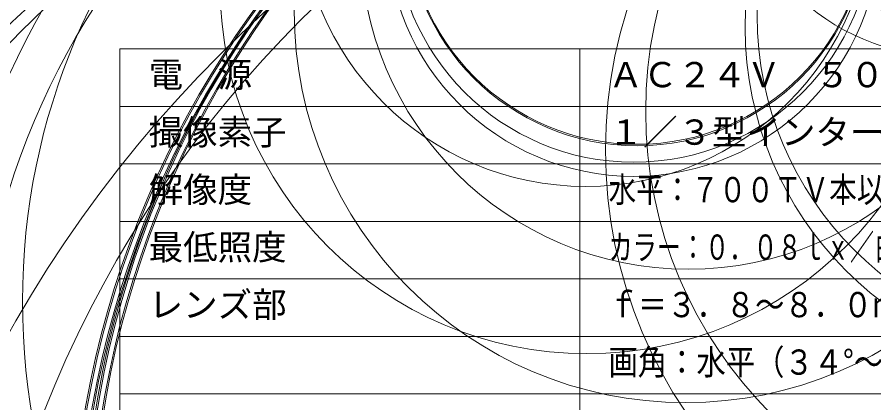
# Model space of a CAD drawing. Units: millimetres, scale not verified. Extents: x -190 to 164, y -287 to 197.
# Drawn here: x -71.4 to 3.1, y -47.3 to -13.7 of the extents above; entities that cross this region are included whole.
import ezdxf
from ezdxf.enums import TextEntityAlignment as Align

# ---------------------------------------------------------------- set-up
doc = ezdxf.new("R2010")
doc.units = ezdxf.units.MM
doc.header["$LTSCALE"] = 0.125
doc.layers.add('0-1_MOJI1', color=7, linetype='Continuous')
doc.layers.add('0-2_WAKU', color=1, linetype='Continuous', lineweight=18)
doc.layers.add('0-5_GAIKEI', color=1, linetype='Continuous', lineweight=18)
doc.styles.add('ＭＳ ゴシック', font='')
doc.styles.get('ＭＳ ゴシック').set_extended_font_data('MS Gothic')

msp = doc.modelspace()

# ---------------------------------------------------------------- linework, layer by layer
at = {"layer": '0-2_WAKU', "color": 4}
for p, q in [((62.5, -16.5), (-62.5, -16.5)), ((-62.5, -16.5), (-62.5, -56.5)), ((-22.5, -56.5), (-22.5, -16.5))]:
    msp.add_line(p, q, dxfattribs=at)
at = {"layer": '0-2_WAKU'}
for p, q in [((62.5, -21.5), (-62.5, -21.5)), ((62.5, -26.5), (-62.5, -26.5)), ((62.5, -31.5), (-62.5, -31.5)), ((-62.5, -36.5), (62.5, -36.5)), ((-62.5, -41.5), (62.5, -41.5)), ((-62.5, -46.5), (62.5, -46.5))]:
    msp.add_line(p, q, dxfattribs=at)
at = {"layer": '0-5_GAIKEI', "color": 7}
for centre, radius in [((-43.2389, -109.0179), 135.3914), ((-35.2781, -132.2644), 154.3674), ((-12.5253, -38.4754), 58.4526), ((-8.5778, -48.6326), 66.5768)]:
    msp.add_circle(centre, radius, dxfattribs=at)
at = {"layer": '0-5_GAIKEI'}
for centre, radius in [((17.7884, -108.2437), 129.9718), ((17.5576, -103.7081), 125.4362), ((17.3152, -62.3573), 84.0883), ((17.4538, -62.359), 84.0883), ((17.885, -62.356), 84.0854), ((18.0237, -62.3543), 84.0854), ((17.3137, -61.3226), 83.0072), ((17.4515, -61.3243), 83.0072), ((17.8872, -61.3114), 82.9944), ((18.025, -61.3097), 82.9944), ((17.8098, 1.4778), 20.2964), ((17.5484, 2.4226), 19.3515), ((-9.7386, -46.9167), 68.4286), ((-21.9865, -3.5511), 24.9128), ((-13.0534, -7.1453), 28.5193), ((9.6651, 2.0573), 19.2396), ((-21.8803, -11.0983), 31.9062), ((-13.2958, -13.2257), 34.0398), ((11.0674, -133.6696), 152.5096), ((-11.9738, -100.3513), 119.1913), ((-15.6446, -72.6218), 87.911), ((-15.6618, -72.3639), 87.6451), ((-19.2499, -61.1931), 76.475), ((-19.1148, -56.5679), 71.8402), ((24.2136, -95.0982), 110.3958), ((23.9219, -84.6503), 99.951), ((-17.8233, -6.161), 21.4244), ((-17.8104, -5.5508), 20.8065), ((-17.5115, -4.8355), 20.0914), ((-17.5134, -4.7684), 20.0319), ((20.3263, -25.321), 40.5978), ((20.4305, -21.9337), 37.2008), ((21.783, -14.6341), 29.895), ((21.7696, -13.5843), 28.8525)]:
    msp.add_circle(centre, radius, dxfattribs=at)

# ---------------------------------------------------------------- texts
at = {"layer": '0-1_MOJI1', "style": 'ＭＳ ゴシック'}
for s, p in [('電\u3000源', (-60, -20.5)), ('ＡＣ２４Ｖ  ５０Ｈｚ／６０Ｈｚ、ＤＣ１２Ｖ', (-20, -20.5)), ('撮像素子', (-60, -25.5)), ('１／３型インターライン転送方式ＣＣＤ', (-20, -25.5)), ('解像度', (-60, -30.5)), ('最低照度', (-60, -35.5)), ('レンズ部', (-60, -40.5))]:
    msp.add_text(s, height=2.199, dxfattribs=at).set_placement(p, align=Align.BOTTOM_LEFT)
for s, width, p in [('水平：７００ＴＶ本以上、垂直：３５０ＴＶ本以上（中心部）', 0.8, (-20, -30.5)), ('カラー：０．０８ｌｘ／白黒：０．００８ｌｘ\u3000（Ｆ１．４\u3000ＷＩＤＥ端）', 0.7, (-20, -35.5)), ('ｆ＝３．８～８．０ｍｍ（２．１倍バリフォーカルレンズ）', 0.85, (-20, -40.5)), ('画角：水平（３４°～７５°）／垂直（２５°～５６°）', 0.85, (-20, -45.5))]:
    msp.add_text(s, height=2.199, dxfattribs=dict(at, width=width)).set_placement(p, align=Align.BOTTOM_LEFT)

doc.saveas('drawing.dxf')
